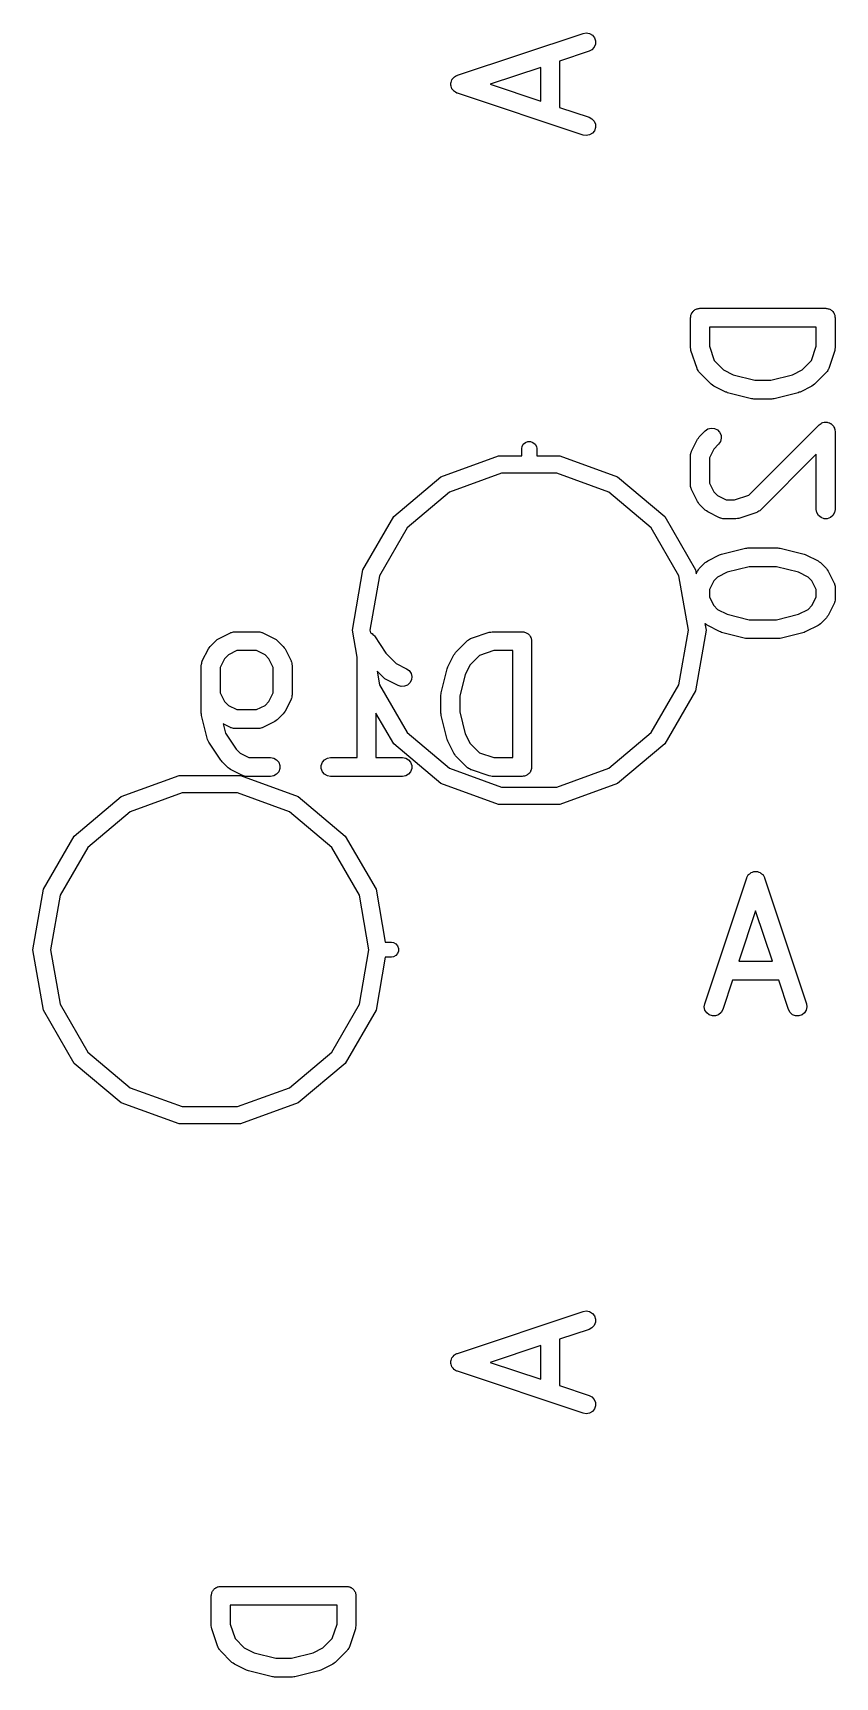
# Model space of a CAD drawing. Extents: x 102.4 to 200.8, y -140.7 to -44.8.
# Drawn here: x 124.32 to 130.7, y -88.33 to -75.26 of the extents above; entities that cross this region are included whole.
import ezdxf

# ---------------------------------------------------------------- set-up
doc = ezdxf.new("R2010")
doc.units = 0
doc.header["$MEASUREMENT"] = 0
doc.layers.add('BLACK', color=7, linetype='CONTINUOUS')

msp = doc.modelspace()

# ---------------------------------------------------------------- linework, layer by layer
at = {"layer": 'BLACK', "linetype": 'CONTINUOUS'}
for p, q in [((127.699, -75.5988), (128.699, -75.2655)), ((128.699, -75.2655), (128.724, -75.2617)), ((128.724, -75.2617), (128.75, -75.2669)), ((128.75, -75.2669), (128.772, -75.2806)), ((128.772, -75.2806), (128.788, -75.301)), ((128.746, -75.4078), (128.512, -75.486)), ((128.769, -75.3954), (128.746, -75.4078)), ((128.786, -75.3759), (128.769, -75.3954)), ((128.796, -75.3517), (128.786, -75.3759)), ((128.788, -75.301), (128.797, -75.3257)), ((128.797, -75.3257), (128.796, -75.3517)), ((128.362, -75.536), (127.96, -75.67)), ((128.362, -75.804), (128.362, -75.536)), ((128.512, -75.486), (128.512, -75.854)), ((127.648, -75.659), (127.649, -75.657)), ((127.648, -75.67), (127.648, -75.659)), ((127.648, -75.681), (127.648, -75.67)), ((127.649, -75.655), (127.653, -75.6447)), ((127.649, -75.657), (127.649, -75.655)), ((127.653, -75.6447), (127.656, -75.6343)), ((127.656, -75.6343), (127.658, -75.6327)), ((127.658, -75.6307), (127.666, -75.6225)), ((127.658, -75.6327), (127.658, -75.6307)), ((127.666, -75.6225), (127.673, -75.6139)), ((127.673, -75.6139), (127.674, -75.6128)), ((127.674, -75.6128), (127.676, -75.6113)), ((127.676, -75.6113), (127.685, -75.606)), ((127.685, -75.606), (127.695, -75.6003)), ((127.695, -75.6003), (127.697, -75.5998)), ((127.697, -75.5998), (127.699, -75.5988)), ((127.96, -75.67), (128.362, -75.804)), ((127.649, -75.683), (127.648, -75.681)), ((127.649, -75.685), (127.649, -75.683)), ((127.653, -75.6953), (127.649, -75.685)), ((127.656, -75.7057), (127.653, -75.6953)), ((127.658, -75.7073), (127.656, -75.7057)), ((127.658, -75.7093), (127.658, -75.7073)), ((127.666, -75.7175), (127.658, -75.7093)), ((127.673, -75.7261), (127.666, -75.7175)), ((127.674, -75.7272), (127.673, -75.7261)), ((127.676, -75.7287), (127.674, -75.7272)), ((127.685, -75.734), (127.676, -75.7287)), ((127.695, -75.7398), (127.685, -75.734)), ((127.697, -75.7402), (127.695, -75.7398)), ((127.699, -75.7412), (127.697, -75.7402)), ((128.699, -76.0745), (127.699, -75.7412)), ((128.512, -75.854), (128.746, -75.9322)), ((128.746, -75.9322), (128.769, -75.9446)), ((128.772, -76.0594), (128.75, -76.0731)), ((128.769, -75.9446), (128.786, -75.9641)), ((128.788, -76.039), (128.772, -76.0594)), ((128.786, -75.9641), (128.796, -75.9883)), ((128.797, -76.0143), (128.788, -76.039)), ((128.796, -75.9883), (128.797, -76.0143)), ((128.724, -76.0783), (128.699, -76.0745)), ((128.75, -76.0731), (128.724, -76.0783)), ((129.554, -77.5127), (129.556, -77.5065)), ((129.556, -77.5065), (129.557, -77.5001)), ((129.557, -77.5001), (129.56, -77.4944)), ((129.56, -77.4944), (129.562, -77.4882)), ((129.562, -77.4882), (129.567, -77.4832)), ((129.567, -77.4832), (129.57, -77.4775)), ((129.57, -77.4775), (129.575, -77.4733)), ((129.575, -77.4733), (129.579, -77.4683)), ((129.579, -77.4683), (129.585, -77.465)), ((129.585, -77.465), (129.59, -77.4608)), ((129.59, -77.4608), (129.596, -77.4585)), ((129.596, -77.4585), (129.602, -77.4552)), ((129.602, -77.4552), (129.608, -77.4541)), ((129.608, -77.4541), (129.614, -77.4519)), ((129.614, -77.4519), (129.621, -77.4519)), ((129.621, -77.4519), (129.627, -77.4507)), ((129.627, -77.4507), (130.627, -77.4507)), ((130.627, -77.4507), (130.634, -77.4519)), ((130.634, -77.4519), (130.64, -77.4519)), ((130.64, -77.4519), (130.647, -77.4541)), ((130.647, -77.4541), (130.653, -77.4552)), ((130.653, -77.4552), (130.659, -77.4585)), ((130.659, -77.4585), (130.665, -77.4608)), ((130.665, -77.4608), (130.67, -77.465)), ((130.67, -77.465), (130.676, -77.4683)), ((130.676, -77.4683), (130.68, -77.4733)), ((130.68, -77.4733), (130.685, -77.4775)), ((130.685, -77.4775), (130.688, -77.4832)), ((130.688, -77.4832), (130.692, -77.4882)), ((130.692, -77.4882), (130.695, -77.4944)), ((130.695, -77.4944), (130.698, -77.5001)), ((130.698, -77.5001), (130.699, -77.5065)), ((130.699, -77.5065), (130.701, -77.5127)), ((129.552, -77.5257), (129.554, -77.5193)), ((129.552, -77.7638), (129.552, -77.5257)), ((129.554, -77.5193), (129.554, -77.5127)), ((129.702, -77.6007), (129.702, -77.7516)), ((130.552, -77.6007), (129.702, -77.6007)), ((130.552, -77.7516), (130.552, -77.6007)), ((130.701, -77.5127), (130.701, -77.5193)), ((130.701, -77.5193), (130.702, -77.5257)), ((130.702, -77.5257), (130.702, -77.7638)), ((129.554, -77.7756), (129.552, -77.7638)), ((129.702, -77.7516), (129.741, -77.8662)), ((130.514, -77.8662), (130.552, -77.7516)), ((130.702, -77.7638), (130.7, -77.7756)), ((129.556, -77.7875), (129.554, -77.7756)), ((129.604, -77.9304), (129.556, -77.7875)), ((129.741, -77.8662), (129.815, -77.9403)), ((130.44, -77.9403), (130.514, -77.8662)), ((130.699, -77.7875), (130.651, -77.9304)), ((130.7, -77.7756), (130.699, -77.7875)), ((129.606, -77.9342), (129.604, -77.9304)), ((129.607, -77.9384), (129.606, -77.9342)), ((129.612, -77.9456), (129.607, -77.9384)), ((129.616, -77.9533), (129.612, -77.9456)), ((129.619, -77.9562), (129.616, -77.9533)), ((129.622, -77.9597), (129.619, -77.9562)), ((129.717, -78.0549), (129.622, -77.9597)), ((129.815, -77.9403), (129.892, -77.9788)), ((129.892, -77.9788), (130.065, -78.0221)), ((130.065, -78.0221), (130.19, -78.0221)), ((130.19, -78.0221), (130.363, -77.9788)), ((130.363, -77.9788), (130.44, -77.9403)), ((130.633, -77.9597), (130.538, -78.0549)), ((130.635, -77.9562), (130.633, -77.9597)), ((130.639, -77.9533), (130.635, -77.9562)), ((130.643, -77.9456), (130.639, -77.9533)), ((130.648, -77.9384), (130.643, -77.9456)), ((130.649, -77.9342), (130.648, -77.9384)), ((130.651, -77.9304), (130.649, -77.9342)), ((129.727, -78.0618), (129.717, -78.0549)), ((129.737, -78.069), (129.727, -78.0618)), ((129.832, -78.1166), (129.737, -78.069)), ((129.84, -78.1189), (129.832, -78.1166)), ((129.847, -78.1223), (129.84, -78.1189)), ((130.038, -78.1699), (129.847, -78.1223)), ((130.407, -78.1223), (130.217, -78.1699)), ((130.415, -78.1189), (130.407, -78.1223)), ((130.423, -78.1166), (130.415, -78.1189)), ((130.518, -78.069), (130.423, -78.1166)), ((130.528, -78.0618), (130.518, -78.069)), ((130.538, -78.0549), (130.528, -78.0618)), ((130.047, -78.1705), (130.038, -78.1699)), ((130.056, -78.1721), (130.047, -78.1705)), ((130.199, -78.1721), (130.056, -78.1721)), ((130.208, -78.1705), (130.199, -78.1721)), ((130.217, -78.1699), (130.208, -78.1705)), ((129.67, -78.4251), (129.691, -78.4101)), ((129.691, -78.4101), (129.716, -78.4034)), ((129.716, -78.4034), (129.742, -78.4057)), ((129.742, -78.4057), (129.766, -78.4167)), ((129.766, -78.4167), (129.784, -78.4351)), ((130.015, -78.9364), (130.574, -78.3774)), ((130.574, -78.3774), (130.582, -78.3718)), ((130.582, -78.3718), (130.59, -78.3655)), ((130.59, -78.3655), (130.593, -78.3644)), ((130.593, -78.3644), (130.596, -78.3625)), ((130.596, -78.3625), (130.605, -78.36)), ((130.605, -78.36), (130.614, -78.3566)), ((130.614, -78.3566), (130.618, -78.3566)), ((130.618, -78.3566), (130.621, -78.3558)), ((130.621, -78.3558), (130.631, -78.3566)), ((130.631, -78.3566), (130.64, -78.3566)), ((130.64, -78.3566), (130.644, -78.3577)), ((130.644, -78.3577), (130.647, -78.358)), ((130.647, -78.358), (130.656, -78.3622)), ((130.656, -78.3622), (130.665, -78.3655)), ((130.665, -78.3655), (130.667, -78.3676)), ((130.667, -78.3676), (130.67, -78.369)), ((130.67, -78.369), (130.677, -78.376)), ((130.677, -78.376), (130.685, -78.3823)), ((130.685, -78.3823), (130.686, -78.3851)), ((130.686, -78.3851), (130.689, -78.3875)), ((130.689, -78.3875), (130.693, -78.3963)), ((130.693, -78.3963), (130.698, -78.4048)), ((130.698, -78.4048), (130.698, -78.4081)), ((130.698, -78.4081), (130.7, -78.4111)), ((130.7, -78.4111), (130.701, -78.4208)), ((130.701, -78.4208), (130.702, -78.4305)), ((128.21, -78.5648), (128.213, -78.5492)), ((128.213, -78.5492), (128.223, -78.5308)), ((128.223, -78.5308), (128.24, -78.5172)), ((128.24, -78.5172), (128.259, -78.51)), ((128.259, -78.51), (128.281, -78.51)), ((128.281, -78.51), (128.3, -78.5172)), ((128.3, -78.5172), (128.317, -78.5308)), ((128.317, -78.5308), (128.327, -78.5492)), ((128.327, -78.5492), (128.33, -78.5648)), ((129.56, -78.5874), (129.608, -78.4922)), ((129.608, -78.4922), (129.615, -78.4825)), ((129.615, -78.4825), (129.622, -78.4727)), ((129.622, -78.4727), (129.67, -78.4251)), ((129.776, -78.5311), (129.737, -78.5701)), ((129.791, -78.5098), (129.776, -78.5311)), ((129.784, -78.4351), (129.795, -78.4587)), ((129.797, -78.4846), (129.791, -78.5098)), ((129.795, -78.4587), (129.797, -78.4846)), ((130.702, -78.4305), (130.702, -79.0495)), ((127.567, -78.792), (128.026, -78.625)), ((128.026, -78.625), (128.21, -78.625)), ((128.21, -78.625), (128.21, -78.5648)), ((128.33, -78.5648), (128.33, -78.625)), ((128.33, -78.625), (128.514, -78.625)), ((128.514, -78.625), (128.973, -78.792)), ((129.552, -78.621), (129.553, -78.6167)), ((129.552, -78.859), (129.552, -78.621)), ((129.553, -78.6124), (129.555, -78.604)), ((129.553, -78.6167), (129.553, -78.6124)), ((129.555, -78.604), (129.557, -78.5953)), ((129.557, -78.5953), (129.559, -78.5916)), ((129.559, -78.5916), (129.56, -78.5874)), ((129.737, -78.5701), (129.702, -78.6387)), ((129.702, -78.6387), (129.702, -78.8413)), ((130.552, -78.6115), (130.109, -79.0549)), ((130.552, -79.0495), (130.552, -78.6115)), ((127.193, -79.106), (127.567, -78.792)), ((128.05, -78.7629), (127.637, -78.9133)), ((128.49, -78.7629), (128.05, -78.7629)), ((128.903, -78.9133), (128.49, -78.7629)), ((128.973, -78.792), (129.347, -79.106)), ((127.637, -78.9133), (127.3, -79.196)), ((129.24, -79.196), (128.903, -78.9133)), ((129.553, -78.8633), (129.552, -78.859)), ((129.553, -78.8676), (129.553, -78.8633)), ((129.555, -78.876), (129.553, -78.8676)), ((129.557, -78.8847), (129.555, -78.876)), ((129.559, -78.8884), (129.557, -78.8847)), ((129.56, -78.8926), (129.559, -78.8884)), ((129.608, -78.9878), (129.56, -78.8926)), ((129.702, -78.8413), (129.737, -78.9099)), ((129.737, -78.9099), (129.767, -78.9403)), ((129.767, -78.9403), (129.836, -78.9745)), ((129.901, -78.9745), (130.015, -78.9364)), ((129.615, -78.9975), (129.608, -78.9878)), ((129.622, -79.0073), (129.615, -78.9975)), ((129.67, -79.0549), (129.622, -79.0073)), ((129.679, -79.0618), (129.67, -79.0549)), ((129.689, -79.069), (129.679, -79.0618)), ((129.784, -79.1166), (129.689, -79.069)), ((129.836, -78.9745), (129.901, -78.9745)), ((130.08, -79.0731), (129.937, -79.1207)), ((130.083, -79.071), (130.08, -79.0731)), ((130.088, -79.0699), (130.083, -79.071)), ((130.095, -79.0648), (130.088, -79.0699)), ((130.103, -79.0607), (130.095, -79.0648)), ((130.105, -79.0574), (130.103, -79.0607)), ((130.109, -79.0549), (130.105, -79.0574)), ((130.557, -79.0752), (130.552, -79.0495)), ((130.57, -79.0977), (130.557, -79.0752)), ((130.698, -79.0752), (130.685, -79.0977)), ((130.702, -79.0495), (130.698, -79.0752)), ((126.948, -79.529), (127.193, -79.106)), ((127.3, -79.196), (127.08, -79.5769)), ((129.46, -79.5769), (129.24, -79.196)), ((129.347, -79.106), (129.592, -79.529)), ((129.788, -79.1178), (129.784, -79.1166)), ((129.792, -79.12), (129.788, -79.1178)), ((129.801, -79.1215), (129.792, -79.12)), ((129.809, -79.124), (129.801, -79.1215)), ((129.814, -79.1238), (129.809, -79.124)), ((129.818, -79.1245), (129.814, -79.1238)), ((129.913, -79.1245), (129.818, -79.1245)), ((129.925, -79.1224), (129.913, -79.1245)), ((129.937, -79.1207), (129.925, -79.1224)), ((130.59, -79.1145), (130.57, -79.0977)), ((130.614, -79.1234), (130.59, -79.1145)), ((130.64, -79.1234), (130.614, -79.1234)), ((130.665, -79.1145), (130.64, -79.1234)), ((130.685, -79.0977), (130.665, -79.1145)), ((129.67, -79.4727), (129.679, -79.4658)), ((129.679, -79.4658), (129.689, -79.4586)), ((129.689, -79.4586), (129.784, -79.411)), ((129.784, -79.411), (129.792, -79.4087)), ((129.792, -79.4087), (129.8, -79.4053)), ((129.8, -79.4053), (129.99, -79.3577)), ((129.99, -79.3577), (129.999, -79.3571)), ((129.999, -79.3571), (130.008, -79.3555)), ((130.008, -79.3555), (130.246, -79.3555)), ((130.246, -79.3555), (130.255, -79.3571)), ((130.255, -79.3571), (130.265, -79.3577)), ((130.265, -79.3577), (130.455, -79.4053)), ((130.455, -79.4053), (130.463, -79.4087)), ((130.463, -79.4087), (130.47, -79.411)), ((130.47, -79.411), (130.566, -79.4586)), ((130.566, -79.4586), (130.575, -79.4658)), ((130.575, -79.4658), (130.585, -79.4727)), ((126.864, -80.01), (126.948, -79.529)), ((127.08, -79.5769), (127.004, -80.01)), ((129.536, -80.01), (129.46, -79.5769)), ((129.592, -79.529), (129.597, -79.5612)), ((129.597, -79.5612), (129.608, -79.5398)), ((129.608, -79.5398), (129.615, -79.5301)), ((129.615, -79.5301), (129.622, -79.5203)), ((129.622, -79.5203), (129.67, -79.4727)), ((129.767, -79.5874), (129.737, -79.6178)), ((129.844, -79.5489), (129.767, -79.5874)), ((130.018, -79.5055), (129.844, -79.5489)), ((130.237, -79.5055), (130.018, -79.5055)), ((130.411, -79.5489), (130.237, -79.5055)), ((130.488, -79.5874), (130.411, -79.5489)), ((130.518, -79.6178), (130.488, -79.5874)), ((130.585, -79.4727), (130.633, -79.5203)), ((130.633, -79.5203), (130.64, -79.5301)), ((130.64, -79.5301), (130.647, -79.5398)), ((130.647, -79.5398), (130.694, -79.635)), ((129.737, -79.6178), (129.702, -79.6863)), ((129.702, -79.6863), (129.702, -79.7461)), ((130.552, -79.6863), (130.518, -79.6178)), ((130.552, -79.7461), (130.552, -79.6863)), ((130.694, -79.635), (130.696, -79.6392)), ((130.696, -79.6392), (130.698, -79.6429)), ((130.698, -79.6429), (130.699, -79.6516)), ((130.699, -79.6516), (130.702, -79.66)), ((130.702, -79.66), (130.702, -79.6643)), ((130.702, -79.6643), (130.702, -79.6686)), ((130.702, -79.6686), (130.702, -79.7638)), ((129.702, -79.7461), (129.737, -79.8146)), ((129.737, -79.8146), (129.767, -79.845)), ((129.767, -79.845), (129.844, -79.8835)), ((130.411, -79.8835), (130.488, -79.845)), ((130.488, -79.845), (130.518, -79.8146)), ((130.518, -79.8146), (130.552, -79.7461)), ((130.694, -79.7973), (130.647, -79.8926)), ((130.696, -79.7932), (130.694, -79.7973)), ((130.698, -79.7895), (130.696, -79.7932)), ((130.699, -79.7808), (130.698, -79.7895)), ((130.702, -79.7724), (130.699, -79.7808)), ((130.702, -79.7638), (130.702, -79.7681)), ((130.702, -79.7681), (130.702, -79.7724)), ((129.67, -79.9597), (129.667, -79.9572)), ((129.667, -79.9572), (129.676, -80.01)), ((129.679, -79.9666), (129.67, -79.9597)), ((129.689, -79.9737), (129.679, -79.9666)), ((129.784, -80.0214), (129.689, -79.9737)), ((129.844, -79.8835), (130.018, -79.9269)), ((130.018, -79.9269), (130.237, -79.9269)), ((130.237, -79.9269), (130.411, -79.8835)), ((130.566, -79.9737), (130.47, -80.0214)), ((130.575, -79.9666), (130.566, -79.9737)), ((130.585, -79.9597), (130.575, -79.9666)), ((130.633, -79.9121), (130.585, -79.9597)), ((130.64, -79.9022), (130.633, -79.9121)), ((130.647, -79.8926), (130.64, -79.9022)), ((125.733, -80.1396), (125.78, -80.092)), ((125.78, -80.092), (125.79, -80.0851)), ((125.79, -80.0851), (125.8, -80.0779)), ((125.8, -80.0779), (125.895, -80.0303)), ((125.895, -80.0303), (125.899, -80.0291)), ((125.899, -80.0291), (125.903, -80.0269)), ((125.903, -80.0269), (125.912, -80.0254)), ((125.912, -80.0254), (125.92, -80.0229)), ((125.92, -80.0229), (125.924, -80.0231)), ((125.924, -80.0231), (125.929, -80.0224)), ((125.929, -80.0224), (126.119, -80.0224)), ((126.119, -80.0224), (126.123, -80.0231)), ((126.123, -80.0231), (126.128, -80.0229)), ((126.128, -80.0229), (126.136, -80.0254)), ((126.136, -80.0254), (126.145, -80.0269)), ((126.145, -80.0269), (126.148, -80.0291)), ((126.148, -80.0291), (126.153, -80.0303)), ((126.153, -80.0303), (126.248, -80.0779)), ((126.248, -80.0779), (126.257, -80.0851)), ((126.257, -80.0851), (126.267, -80.092)), ((126.267, -80.092), (126.315, -80.1396)), ((126.901, -80.223), (126.864, -80.01)), ((127.004, -80.01), (127.007, -80.0301)), ((127.007, -80.0301), (127.014, -80.0324)), ((127.014, -80.0324), (127.017, -80.0351)), ((127.017, -80.0351), (127.021, -80.0369)), ((127.021, -80.0369), (127.027, -80.0434)), ((127.027, -80.0434), (127.034, -80.0492)), ((127.034, -80.0492), (127.036, -80.0528)), ((127.036, -80.0528), (127.039, -80.0558)), ((127.039, -80.0558), (127.13, -80.1925)), ((127.685, -80.1872), (127.78, -80.092)), ((127.78, -80.092), (127.784, -80.0895)), ((127.784, -80.0895), (127.787, -80.0863)), ((127.787, -80.0863), (127.794, -80.0821)), ((127.794, -80.0821), (127.802, -80.077)), ((127.802, -80.077), (127.806, -80.0759)), ((127.806, -80.0759), (127.81, -80.0738)), ((127.81, -80.0738), (127.952, -80.0262)), ((127.952, -80.0262), (127.964, -80.0245)), ((127.964, -80.0245), (127.976, -80.0224)), ((127.976, -80.0224), (128.214, -80.0224)), ((128.214, -80.0224), (128.221, -80.0235)), ((128.221, -80.0235), (128.227, -80.0235)), ((128.227, -80.0235), (128.233, -80.0258)), ((128.233, -80.0258), (128.24, -80.0269)), ((128.24, -80.0269), (128.246, -80.0302)), ((128.246, -80.0302), (128.252, -80.0324)), ((128.252, -80.0324), (128.257, -80.0366)), ((128.257, -80.0366), (128.262, -80.0399)), ((128.262, -80.0399), (128.267, -80.045)), ((128.267, -80.045), (128.272, -80.0492)), ((128.272, -80.0492), (128.275, -80.0549)), ((128.275, -80.0549), (128.279, -80.0599)), ((128.279, -80.0599), (128.281, -80.066)), ((128.281, -80.066), (128.285, -80.0717)), ((128.285, -80.0717), (128.286, -80.0782)), ((128.286, -80.0782), (128.288, -80.0844)), ((128.288, -80.0844), (128.288, -80.0909)), ((128.288, -80.0909), (128.289, -80.0974)), ((128.289, -80.0974), (128.289, -81.0974)), ((129.46, -80.4431), (129.536, -80.01)), ((129.676, -80.01), (129.592, -80.491)), ((129.792, -80.0237), (129.784, -80.0214)), ((129.8, -80.027), (129.792, -80.0237)), ((129.99, -80.0747), (129.8, -80.027)), ((129.999, -80.0753), (129.99, -80.0747)), ((130.008, -80.0769), (129.999, -80.0753)), ((130.246, -80.0769), (130.008, -80.0769)), ((130.255, -80.0753), (130.246, -80.0769)), ((130.265, -80.0747), (130.255, -80.0753)), ((130.455, -80.027), (130.265, -80.0747)), ((130.463, -80.0237), (130.455, -80.027)), ((130.47, -80.0214), (130.463, -80.0237)), ((125.671, -80.2543), (125.719, -80.1591)), ((125.719, -80.1591), (125.726, -80.1494)), ((125.726, -80.1494), (125.733, -80.1396)), ((125.847, -80.237), (125.813, -80.3056)), ((125.878, -80.2066), (125.847, -80.237)), ((125.946, -80.1724), (125.878, -80.2066)), ((126.101, -80.1724), (125.946, -80.1724)), ((126.17, -80.2066), (126.101, -80.1724)), ((126.2, -80.237), (126.17, -80.2066)), ((126.235, -80.3056), (126.2, -80.237)), ((126.315, -80.1396), (126.322, -80.1494)), ((126.322, -80.1494), (126.329, -80.1591)), ((126.329, -80.1591), (126.377, -80.2543)), ((126.901, -81.0224), (126.901, -80.223)), ((127.13, -80.1925), (127.211, -80.2738)), ((127.623, -80.3019), (127.671, -80.2067)), ((127.671, -80.2067), (127.678, -80.197)), ((127.678, -80.197), (127.685, -80.1872)), ((127.874, -80.2106), (127.8, -80.2847)), ((127.988, -80.1724), (127.874, -80.2106)), ((128.139, -80.1724), (127.988, -80.1724)), ((128.139, -81.0224), (128.139, -80.1724)), ((125.663, -80.2879), (125.664, -80.2836)), ((125.663, -80.6688), (125.663, -80.2879)), ((125.664, -80.2793), (125.666, -80.2709)), ((125.664, -80.2836), (125.664, -80.2793)), ((125.666, -80.2709), (125.668, -80.2622)), ((125.668, -80.2622), (125.67, -80.2585)), ((125.67, -80.2585), (125.671, -80.2543)), ((125.813, -80.3056), (125.813, -80.5082)), ((126.235, -80.5082), (126.235, -80.3056)), ((126.377, -80.2543), (126.378, -80.2585)), ((126.378, -80.2585), (126.38, -80.2622)), ((126.38, -80.2622), (126.382, -80.2709)), ((126.382, -80.2709), (126.384, -80.2793)), ((126.384, -80.2793), (126.384, -80.2836)), ((126.384, -80.2836), (126.385, -80.2879)), ((126.385, -80.2879), (126.385, -80.526)), ((127.114, -80.3885), (127.061, -80.336)), ((127.061, -80.336), (127.08, -80.4431)), ((127.211, -80.2738), (127.295, -80.316)), ((127.295, -80.316), (127.316, -80.3315)), ((127.316, -80.3315), (127.331, -80.3533)), ((127.331, -80.3533), (127.337, -80.3786)), ((127.337, -80.3786), (127.334, -80.4045)), ((127.57, -80.5078), (127.618, -80.3173)), ((127.618, -80.3173), (127.621, -80.3098)), ((127.621, -80.3098), (127.623, -80.3019)), ((127.761, -80.3617), (127.718, -80.5352)), ((127.8, -80.2847), (127.761, -80.3617)), ((125.813, -80.5082), (125.847, -80.5768)), ((126.2, -80.5768), (126.235, -80.5082)), ((127.08, -80.4431), (127.3, -80.824)), ((127.123, -80.3954), (127.114, -80.3885)), ((127.133, -80.4026), (127.123, -80.3954)), ((127.228, -80.4502), (127.133, -80.4026)), ((127.253, -80.4576), (127.228, -80.4502)), ((127.279, -80.456), (127.253, -80.4576)), ((127.303, -80.4457), (127.279, -80.456)), ((127.322, -80.4278), (127.303, -80.4457)), ((127.334, -80.4045), (127.322, -80.4278)), ((127.569, -80.5169), (127.57, -80.5078)), ((129.24, -80.824), (129.46, -80.4431)), ((129.592, -80.491), (129.347, -80.914)), ((125.847, -80.5768), (125.878, -80.6072)), ((125.878, -80.6072), (125.946, -80.6414)), ((125.946, -80.6414), (126.101, -80.6414)), ((126.101, -80.6414), (126.17, -80.6072)), ((126.17, -80.6072), (126.2, -80.5768)), ((126.377, -80.5595), (126.329, -80.6547)), ((126.378, -80.5553), (126.377, -80.5595)), ((126.38, -80.5516), (126.378, -80.5553)), ((126.382, -80.5429), (126.38, -80.5516)), ((126.384, -80.5345), (126.382, -80.5429)), ((126.385, -80.526), (126.384, -80.5302)), ((126.384, -80.5302), (126.384, -80.5345)), ((127.568, -80.526), (127.569, -80.5169)), ((127.568, -80.6688), (127.568, -80.526)), ((127.718, -80.5352), (127.718, -80.6596)), ((125.665, -80.6778), (125.663, -80.6688)), ((125.665, -80.687), (125.665, -80.6778)), ((125.713, -80.8775), (125.665, -80.687)), ((125.895, -80.7835), (125.837, -80.7544)), ((125.837, -80.7544), (125.855, -80.8285)), ((126.248, -80.7359), (126.153, -80.7835)), ((126.257, -80.7287), (126.248, -80.7359)), ((126.267, -80.7218), (126.257, -80.7287)), ((126.315, -80.6742), (126.267, -80.7218)), ((126.322, -80.6644), (126.315, -80.6742)), ((126.329, -80.6547), (126.322, -80.6644)), ((127.193, -80.914), (127.051, -80.669)), ((127.051, -80.669), (127.051, -81.0224)), ((127.569, -80.6778), (127.568, -80.6688)), ((127.57, -80.687), (127.569, -80.6778)), ((127.618, -80.8775), (127.57, -80.687)), ((127.718, -80.6596), (127.761, -80.8331)), ((125.718, -80.8891), (125.713, -80.8775)), ((125.723, -80.9009), (125.718, -80.8891)), ((125.819, -81.0437), (125.723, -80.9009)), ((125.855, -80.8285), (125.939, -80.9544)), ((125.899, -80.7847), (125.895, -80.7835)), ((125.903, -80.7869), (125.899, -80.7847)), ((125.912, -80.7884), (125.903, -80.7869)), ((125.92, -80.7909), (125.912, -80.7884)), ((125.924, -80.7907), (125.92, -80.7909)), ((125.929, -80.7914), (125.924, -80.7907)), ((126.119, -80.7914), (125.929, -80.7914)), ((126.123, -80.7907), (126.119, -80.7914)), ((126.128, -80.7909), (126.123, -80.7907)), ((126.136, -80.7884), (126.128, -80.7909)), ((126.145, -80.7869), (126.136, -80.7884)), ((126.148, -80.7847), (126.145, -80.7869)), ((126.153, -80.7835), (126.148, -80.7847)), ((127.3, -80.824), (127.637, -81.1067)), ((127.621, -80.885), (127.618, -80.8775)), ((127.623, -80.8928), (127.621, -80.885)), ((127.671, -80.9881), (127.623, -80.8928)), ((127.761, -80.8331), (127.8, -80.9101)), ((128.903, -81.1067), (129.24, -80.824)), ((125.939, -80.9544), (125.973, -80.9881)), ((125.973, -80.9881), (126.042, -81.0224)), ((126.042, -81.0224), (126.214, -81.0224)), ((126.214, -81.0224), (126.24, -81.0269)), ((126.24, -81.0269), (126.262, -81.0399)), ((126.642, -81.0399), (126.665, -81.0269)), ((126.665, -81.0269), (126.69, -81.0224)), ((126.69, -81.0224), (126.901, -81.0224)), ((127.051, -81.0224), (127.262, -81.0224)), ((127.567, -81.228), (127.193, -80.914)), ((127.262, -81.0224), (127.288, -81.0269)), ((127.288, -81.0269), (127.31, -81.0399)), ((127.678, -80.9977), (127.671, -80.9881)), ((127.685, -81.0076), (127.678, -80.9977)), ((127.78, -81.1028), (127.685, -81.0076)), ((127.8, -80.9101), (127.874, -80.9842)), ((127.874, -80.9842), (127.988, -81.0224)), ((127.988, -81.0224), (128.139, -81.0224)), ((129.347, -80.914), (128.973, -81.228)), ((125.027, -81.332), (125.486, -81.165)), ((125.486, -81.165), (125.974, -81.165)), ((125.824, -81.0491), (125.819, -81.0437)), ((125.828, -81.0552), (125.824, -81.0491)), ((125.876, -81.1028), (125.828, -81.0552)), ((125.885, -81.1097), (125.876, -81.1028)), ((125.895, -81.1168), (125.885, -81.1097)), ((125.99, -81.1645), (125.895, -81.1168)), ((125.974, -81.165), (126.433, -81.332)), ((125.994, -81.1657), (125.99, -81.1645)), ((125.998, -81.1679), (125.994, -81.1657)), ((126.262, -81.1548), (126.24, -81.1679)), ((126.262, -81.0399), (126.279, -81.0599)), ((126.279, -81.1349), (126.262, -81.1548)), ((126.279, -81.0599), (126.288, -81.0844)), ((126.288, -81.1104), (126.279, -81.1349)), ((126.288, -81.0844), (126.288, -81.1104)), ((126.617, -81.0844), (126.626, -81.0599)), ((126.617, -81.1104), (126.617, -81.0844)), ((126.626, -81.1349), (126.617, -81.1104)), ((126.626, -81.0599), (126.642, -81.0399)), ((126.642, -81.1548), (126.626, -81.1349)), ((126.665, -81.1679), (126.642, -81.1548)), ((127.31, -81.1548), (127.288, -81.1679)), ((127.31, -81.0399), (127.327, -81.0599)), ((127.327, -81.1349), (127.31, -81.1548)), ((127.327, -81.0599), (127.336, -81.0844)), ((127.336, -81.1104), (127.327, -81.1349)), ((127.336, -81.0844), (127.336, -81.1104)), ((127.637, -81.1067), (128.05, -81.2571)), ((127.784, -81.1053), (127.78, -81.1028)), ((127.787, -81.1085), (127.784, -81.1053)), ((127.794, -81.1127), (127.787, -81.1085)), ((127.802, -81.1177), (127.794, -81.1127)), ((127.806, -81.1189), (127.802, -81.1177)), ((127.81, -81.1209), (127.806, -81.1189)), ((127.952, -81.1685), (127.81, -81.1209)), ((128.246, -81.1646), (128.24, -81.1679)), ((128.252, -81.1623), (128.246, -81.1646)), ((128.257, -81.1581), (128.252, -81.1623)), ((128.262, -81.1548), (128.257, -81.1581)), ((128.267, -81.1498), (128.262, -81.1548)), ((128.272, -81.1456), (128.267, -81.1498)), ((128.275, -81.1399), (128.272, -81.1456)), ((128.279, -81.1349), (128.275, -81.1399)), ((128.281, -81.1287), (128.279, -81.1349)), ((128.285, -81.123), (128.281, -81.1287)), ((128.286, -81.1166), (128.285, -81.123)), ((128.288, -81.1104), (128.286, -81.1166)), ((128.289, -81.0974), (128.288, -81.1038)), ((128.288, -81.1038), (128.288, -81.1104)), ((128.49, -81.2571), (128.903, -81.1067)), ((126.007, -81.1694), (125.998, -81.1679)), ((126.015, -81.1719), (126.007, -81.1694)), ((126.02, -81.1716), (126.015, -81.1719)), ((126.024, -81.1724), (126.02, -81.1716)), ((126.214, -81.1724), (126.024, -81.1724)), ((126.24, -81.1679), (126.214, -81.1724)), ((126.69, -81.1724), (126.665, -81.1679)), ((127.262, -81.1724), (126.69, -81.1724)), ((127.288, -81.1679), (127.262, -81.1724)), ((128.026, -81.395), (127.567, -81.228)), ((127.964, -81.1703), (127.952, -81.1685)), ((127.976, -81.1724), (127.964, -81.1703)), ((128.214, -81.1724), (127.976, -81.1724)), ((128.05, -81.2571), (128.49, -81.2571)), ((128.221, -81.1712), (128.214, -81.1724)), ((128.227, -81.1712), (128.221, -81.1712)), ((128.233, -81.169), (128.227, -81.1712)), ((128.24, -81.1679), (128.233, -81.169)), ((128.973, -81.228), (128.514, -81.395)), ((124.653, -81.646), (125.027, -81.332)), ((125.51, -81.3029), (125.097, -81.4533)), ((125.95, -81.3029), (125.51, -81.3029)), ((126.363, -81.4533), (125.95, -81.3029)), ((126.433, -81.332), (126.807, -81.646)), ((128.514, -81.395), (128.026, -81.395)), ((125.097, -81.4533), (124.76, -81.736)), ((126.7, -81.736), (126.363, -81.4533)), ((124.408, -82.069), (124.653, -81.646)), ((126.807, -81.646), (127.052, -82.069)), ((124.76, -81.736), (124.54, -82.1169)), ((126.92, -82.1169), (126.7, -81.736)), ((130.014, -81.9526), (130.023, -81.9458)), ((130.023, -81.9458), (130.031, -81.9385)), ((130.031, -81.9385), (130.033, -81.9377)), ((130.033, -81.9377), (130.034, -81.9364)), ((130.034, -81.9364), (130.045, -81.9329)), ((130.045, -81.9329), (130.055, -81.9289)), ((130.055, -81.9289), (130.057, -81.9288)), ((130.057, -81.9288), (130.059, -81.9282)), ((130.059, -81.9282), (130.07, -81.9285)), ((130.07, -81.9285), (130.081, -81.9282)), ((130.081, -81.9282), (130.083, -81.9288)), ((130.083, -81.9288), (130.085, -81.9289)), ((130.085, -81.9289), (130.095, -81.9329)), ((130.095, -81.9329), (130.106, -81.9364)), ((130.106, -81.9364), (130.107, -81.9377)), ((130.107, -81.9377), (130.109, -81.9385)), ((130.109, -81.9385), (130.117, -81.9458)), ((130.117, -81.9458), (130.126, -81.9526)), ((124.324, -82.55), (124.408, -82.069)), ((127.052, -82.069), (127.126, -82.49)), ((129.666, -82.9787), (129.999, -81.9787)), ((129.999, -81.9787), (130, -81.9768)), ((130, -81.9748), (130.006, -81.9654)), ((130, -81.9768), (130, -81.9748)), ((130.006, -81.9654), (130.011, -81.9558)), ((130.011, -81.9558), (130.013, -81.9544)), ((130.013, -81.9544), (130.014, -81.9526)), ((130.126, -81.9526), (130.127, -81.9544)), ((130.127, -81.9544), (130.129, -81.9558)), ((130.129, -81.9558), (130.134, -81.9654)), ((130.134, -81.9654), (130.14, -81.9748)), ((130.14, -81.9748), (130.14, -81.9768)), ((130.14, -81.9768), (130.141, -81.9787)), ((130.141, -81.9787), (130.474, -82.9787)), ((124.54, -82.1169), (124.464, -82.55)), ((126.996, -82.55), (126.92, -82.1169)), ((130.07, -82.2395), (129.936, -82.6417)), ((130.204, -82.6417), (130.07, -82.2395)), ((124.408, -83.031), (124.324, -82.55)), ((124.464, -82.55), (124.54, -82.9831)), ((126.92, -82.9831), (126.996, -82.55)), ((127.126, -82.49), (127.175, -82.49)), ((127.175, -82.49), (127.191, -82.4927)), ((127.191, -82.4927), (127.209, -82.5033)), ((127.209, -82.5967), (127.191, -82.6073)), ((127.209, -82.5033), (127.223, -82.5195)), ((127.223, -82.5805), (127.209, -82.5967)), ((127.223, -82.5195), (127.23, -82.5394)), ((127.23, -82.5606), (127.223, -82.5805)), ((127.23, -82.5394), (127.23, -82.5606)), ((127.126, -82.61), (127.052, -83.031)), ((127.175, -82.61), (127.126, -82.61)), ((127.191, -82.6073), (127.175, -82.61)), ((129.936, -82.6417), (130.204, -82.6417)), ((129.886, -82.7917), (129.808, -83.0261)), ((130.254, -82.7917), (129.886, -82.7917)), ((130.332, -83.0261), (130.254, -82.7917)), ((124.54, -82.9831), (124.76, -83.364)), ((126.7, -83.364), (126.92, -82.9831)), ((129.662, -83.0044), (129.666, -82.9787)), ((130.474, -82.9787), (130.478, -83.0044)), ((124.653, -83.454), (124.408, -83.031)), ((127.052, -83.031), (126.807, -83.454)), ((129.667, -83.0299), (129.662, -83.0044)), ((129.681, -83.0521), (129.667, -83.0299)), ((129.701, -83.0683), (129.681, -83.0521)), ((129.726, -83.0766), (129.701, -83.0683)), ((129.752, -83.0759), (129.726, -83.0766)), ((129.776, -83.0663), (129.752, -83.0759)), ((129.795, -83.049), (129.776, -83.0663)), ((129.808, -83.0261), (129.795, -83.049)), ((130.345, -83.049), (130.332, -83.0261)), ((130.364, -83.0663), (130.345, -83.049)), ((130.388, -83.0759), (130.364, -83.0663)), ((130.414, -83.0766), (130.388, -83.0759)), ((130.439, -83.0683), (130.414, -83.0766)), ((130.459, -83.0521), (130.439, -83.0683)), ((130.473, -83.0299), (130.459, -83.0521)), ((130.478, -83.0044), (130.473, -83.0299)), ((124.76, -83.364), (125.097, -83.6467)), ((126.363, -83.6467), (126.7, -83.364)), ((125.027, -83.768), (124.653, -83.454)), ((126.807, -83.454), (126.433, -83.768)), ((125.097, -83.6467), (125.51, -83.7971)), ((125.95, -83.7971), (126.363, -83.6467)), ((125.486, -83.935), (125.027, -83.768)), ((126.433, -83.768), (125.974, -83.935)), ((125.51, -83.7971), (125.95, -83.7971)), ((125.974, -83.935), (125.486, -83.935)), ((127.699, -85.7588), (128.699, -85.4255)), ((128.699, -85.4255), (128.724, -85.4217)), ((128.724, -85.4217), (128.75, -85.4269)), ((128.75, -85.4269), (128.772, -85.4406)), ((128.772, -85.4406), (128.788, -85.461)), ((128.788, -85.461), (128.797, -85.4857)), ((128.746, -85.5678), (128.512, -85.646)), ((128.769, -85.5554), (128.746, -85.5678)), ((128.786, -85.5359), (128.769, -85.5554)), ((128.796, -85.5117), (128.786, -85.5359)), ((128.797, -85.4857), (128.796, -85.5117)), ((128.362, -85.696), (127.96, -85.83)), ((128.362, -85.964), (128.362, -85.696)), ((128.512, -85.646), (128.512, -86.014)), ((127.648, -85.819), (127.649, -85.817)), ((127.648, -85.83), (127.648, -85.819)), ((127.648, -85.841), (127.648, -85.83)), ((127.649, -85.843), (127.648, -85.841)), ((127.649, -85.815), (127.653, -85.8047)), ((127.649, -85.817), (127.649, -85.815)), ((127.649, -85.845), (127.649, -85.843)), ((127.653, -85.8553), (127.649, -85.845)), ((127.653, -85.8047), (127.656, -85.7943)), ((127.656, -85.8657), (127.653, -85.8553)), ((127.656, -85.7943), (127.658, -85.7927)), ((127.658, -85.8673), (127.656, -85.8657)), ((127.658, -85.7907), (127.666, -85.7825)), ((127.658, -85.7927), (127.658, -85.7907)), ((127.658, -85.8693), (127.658, -85.8673)), ((127.666, -85.8775), (127.658, -85.8693)), ((127.666, -85.7825), (127.673, -85.7739)), ((127.673, -85.7739), (127.674, -85.7728)), ((127.674, -85.7728), (127.676, -85.7713)), ((127.676, -85.7713), (127.685, -85.766)), ((127.685, -85.766), (127.695, -85.7602)), ((127.695, -85.7602), (127.697, -85.7598)), ((127.697, -85.7598), (127.699, -85.7588)), ((127.96, -85.83), (128.362, -85.964)), ((127.673, -85.8861), (127.666, -85.8775)), ((127.674, -85.8872), (127.673, -85.8861)), ((127.676, -85.8887), (127.674, -85.8872)), ((127.685, -85.894), (127.676, -85.8887)), ((127.695, -85.8997), (127.685, -85.894)), ((127.697, -85.9002), (127.695, -85.8997)), ((127.699, -85.9012), (127.697, -85.9002)), ((128.699, -86.2345), (127.699, -85.9012)), ((128.512, -86.014), (128.746, -86.0922)), ((128.746, -86.0922), (128.769, -86.1046)), ((128.769, -86.1046), (128.786, -86.1241)), ((128.786, -86.1241), (128.796, -86.1483)), ((128.724, -86.2383), (128.699, -86.2345)), ((128.75, -86.2331), (128.724, -86.2383)), ((128.772, -86.2194), (128.75, -86.2331)), ((128.788, -86.199), (128.772, -86.2194)), ((128.797, -86.1743), (128.788, -86.199)), ((128.796, -86.1483), (128.797, -86.1743)), ((125.742, -87.6857), (125.744, -87.6793)), ((125.742, -87.9238), (125.742, -87.6857)), ((125.744, -87.6727), (125.746, -87.6665)), ((125.744, -87.6793), (125.744, -87.6727)), ((125.746, -87.6665), (125.747, -87.6601)), ((125.747, -87.6601), (125.75, -87.6544)), ((125.75, -87.6544), (125.752, -87.6482)), ((125.752, -87.6482), (125.757, -87.6432)), ((125.757, -87.6432), (125.76, -87.6375)), ((125.76, -87.6375), (125.765, -87.6333)), ((125.765, -87.6333), (125.769, -87.6283)), ((125.769, -87.6283), (125.775, -87.625)), ((125.775, -87.625), (125.78, -87.6208)), ((125.78, -87.6208), (125.786, -87.6185)), ((125.786, -87.6185), (125.792, -87.6152)), ((125.792, -87.6152), (125.798, -87.6141)), ((125.798, -87.6141), (125.804, -87.6119)), ((125.804, -87.6119), (125.811, -87.6119)), ((125.811, -87.6119), (125.817, -87.6107)), ((125.817, -87.6107), (126.817, -87.6107)), ((126.817, -87.6107), (126.824, -87.6119)), ((126.824, -87.6119), (126.83, -87.6119)), ((126.83, -87.6119), (126.837, -87.6141)), ((126.837, -87.6141), (126.843, -87.6152)), ((126.843, -87.6152), (126.849, -87.6185)), ((126.849, -87.6185), (126.855, -87.6208)), ((126.855, -87.6208), (126.86, -87.625)), ((126.86, -87.625), (126.866, -87.6283)), ((126.866, -87.6283), (126.87, -87.6333)), ((126.87, -87.6333), (126.875, -87.6375)), ((126.875, -87.6375), (126.878, -87.6432)), ((126.878, -87.6432), (126.882, -87.6482)), ((126.882, -87.6482), (126.885, -87.6544)), ((126.885, -87.6544), (126.888, -87.6601)), ((126.888, -87.6601), (126.889, -87.6665)), ((126.889, -87.6665), (126.891, -87.6727)), ((126.891, -87.6727), (126.891, -87.6793)), ((126.891, -87.6793), (126.892, -87.6857)), ((126.892, -87.6857), (126.892, -87.9238)), ((125.892, -87.7607), (125.892, -87.9116)), ((126.742, -87.7607), (125.892, -87.7607)), ((126.742, -87.9116), (126.742, -87.7607)), ((125.744, -87.9356), (125.742, -87.9238)), ((125.746, -87.9475), (125.744, -87.9356)), ((125.794, -88.0904), (125.746, -87.9475)), ((125.892, -87.9116), (125.931, -88.0262)), ((126.704, -88.0262), (126.742, -87.9116)), ((126.889, -87.9475), (126.841, -88.0904)), ((126.89, -87.9356), (126.889, -87.9475)), ((126.892, -87.9238), (126.89, -87.9356)), ((125.796, -88.0942), (125.794, -88.0904)), ((125.797, -88.0984), (125.796, -88.0942)), ((125.931, -88.0262), (126.005, -88.1003)), ((126.63, -88.1003), (126.704, -88.0262)), ((126.839, -88.0942), (126.838, -88.0984)), ((126.841, -88.0904), (126.839, -88.0942)), ((125.802, -88.1056), (125.797, -88.0984)), ((125.806, -88.1133), (125.802, -88.1056)), ((125.809, -88.1162), (125.806, -88.1133)), ((125.812, -88.1197), (125.809, -88.1162)), ((125.907, -88.2149), (125.812, -88.1197)), ((125.917, -88.2218), (125.907, -88.2149)), ((125.927, -88.229), (125.917, -88.2218)), ((126.005, -88.1003), (126.082, -88.1388)), ((126.082, -88.1388), (126.255, -88.1821)), ((126.255, -88.1821), (126.38, -88.1821)), ((126.38, -88.1821), (126.553, -88.1388)), ((126.553, -88.1388), (126.63, -88.1003)), ((126.718, -88.2218), (126.708, -88.229)), ((126.728, -88.2149), (126.718, -88.2218)), ((126.823, -88.1197), (126.728, -88.2149)), ((126.825, -88.1162), (126.823, -88.1197)), ((126.829, -88.1133), (126.825, -88.1162)), ((126.833, -88.1056), (126.829, -88.1133)), ((126.838, -88.0984), (126.833, -88.1056)), ((126.022, -88.2766), (125.927, -88.229)), ((126.03, -88.2789), (126.022, -88.2766)), ((126.037, -88.2823), (126.03, -88.2789)), ((126.228, -88.3299), (126.037, -88.2823)), ((126.237, -88.3305), (126.228, -88.3299)), ((126.246, -88.3321), (126.237, -88.3305)), ((126.389, -88.3321), (126.246, -88.3321)), ((126.398, -88.3305), (126.389, -88.3321)), ((126.407, -88.3299), (126.398, -88.3305)), ((126.597, -88.2823), (126.407, -88.3299)), ((126.605, -88.2789), (126.597, -88.2823)), ((126.613, -88.2766), (126.605, -88.2789)), ((126.708, -88.229), (126.613, -88.2766))]:
    msp.add_line(p, q, dxfattribs=at)

doc.saveas('drawing.dxf')
